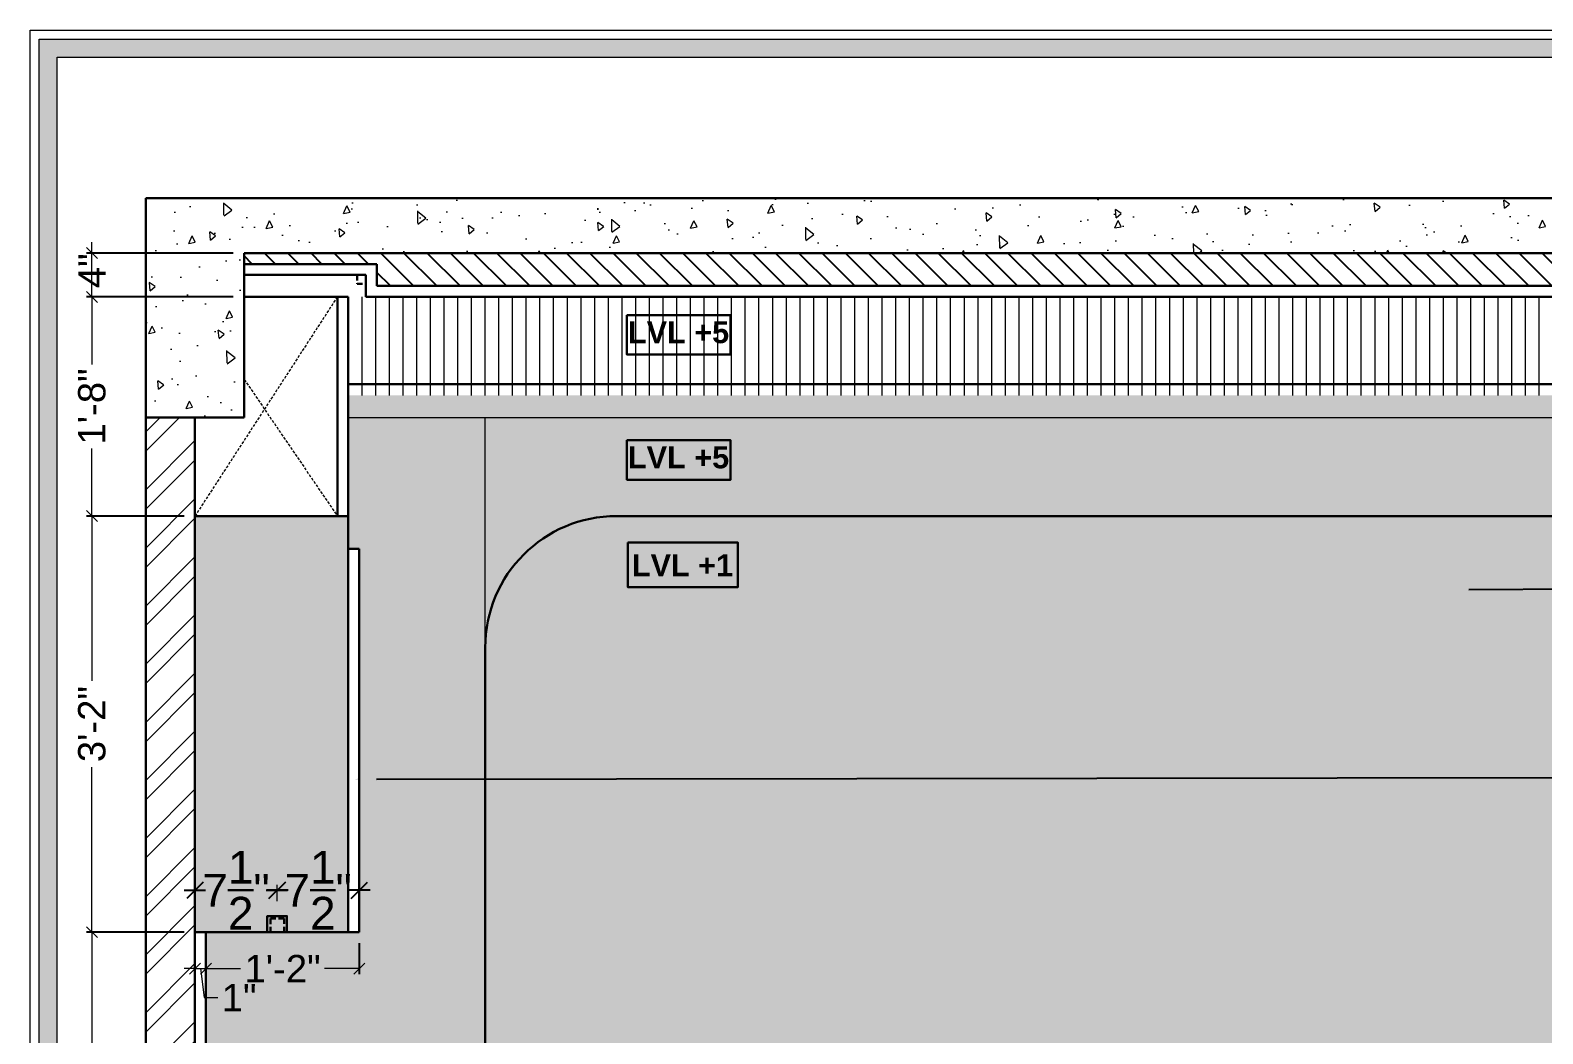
# Model space of a CAD drawing. Header units: millimetres. Extents: x 56222 to 3066687, y -650199 to -121287.
# Drawn here: x 134904.8 to 135042.9, y -182850.4 to -182758.8 of the extents above; entities that cross this region are included whole.
import ezdxf
from ezdxf import colors
from ezdxf.entities.mleader import LeaderData, LeaderLine
from ezdxf.math import Vec2, Vec3

# ---------------------------------------------------------------- set-up
doc = ezdxf.new("R2010")
doc.units = ezdxf.units.MM
doc.header["$MEASUREMENT"] = 0
doc.header["$PDMODE"] = 35
for name, pattern in [('00 . GROUND FLOOR$0$DASHED', [0.75, 0.5, -0.25]), ('DASHED', [0.75, 0.5, -0.25]), ('DASHED2', [0.375, 0.25, -0.125]), ('DASHEDX2', [1.5, 1, -0.5])]:
    doc.linetypes.add(name, pattern=pattern)
doc.layers.get('Defpoints').update_dxf_attribs({"color": 220})
doc.layers.add('AR HATCH-7', color=7, linetype='Continuous')
doc.layers.add('Labels and Texts', color=8, linetype='Continuous')
for name, color, linetype, lineweight in [('dim05', 1, 'Continuous', 13), ('Dimension', 10, 'DASHEDX2', 20), ('FURNITURE', 32, 'Continuous', 9), ('GROUND FLOOR', 7, 'Continuous', 9), ('GROUND FLOOR  ( HATCH )', 251, 'Continuous', 9), ('NAME PLATE', 7, 'Continuous', 25), ('SECTION ( SLAB PLine )', 104, 'Continuous', 30), ('Text', 7, 'Continuous', 15), ('wall', 7, 'Continuous', 30), ('XX~SLAB ( BEAM )~ ( DIM )', 7, 'Continuous', 9)]:
    doc.layers.add(name, color=color, linetype=linetype, lineweight=lineweight)
doc.styles.add('Arial', font='arial.ttf')
doc.styles.add('century g', font='GOTHIC.TTF')
doc.styles.get("Standard").update_dxf_attribs({"font": 'arial.ttf', "height": 6})
doc.styles.add('style4', font='ARIALN.TTF')
doc.dimstyles.new('Archana', dxfattribs={"dimtxt": 3, "dimasz": 1.5, "dimexe": 0.5, "dimexo": 0.5, "dimgap": 0, "dimtad": 0, "dimzin": 0, "dimdsep": 46, "dimlunit": 4, "dimtxsty": 'Arial', "dimblk": 'OBLIQUE', "dimcen": 0, "dimdle": 1, "dimclrd": 1, "dimclre": 1, "dimclrt": 5, "dimadec": 0, "dimazin": 0, "dimtfac": 1, "dimtofl": 0, "dimtmove": 1, "dimatfit": 3, "dimfxl": 1, "dimfxlon": 1, "dimtolj": 1, "dimtzin": 0, "dimlwd": 25, "dimlwe": -1, "dimarcsym": 0})
doc.dimstyles.new('ISO-25', dxfattribs={"dimtxt": 2.5, "dimasz": 1, "dimexe": 0.5, "dimexo": 1, "dimtad": 0, "dimdec": 1, "dimlunit": 4, "dimtxsty": 'Standard', "dimblk": 'OBLIQUE', "dimcen": 2.5, "dimclrd": 1, "dimclre": 1, "dimclrt": 5, "dimadec": 0, "dimazin": 0, "dimtfac": 1, "dimtdec": 1, "dimtmove": 0, "dimatfit": 3, "dimfxl": 1, "dimlwd": -1, "dimarcsym": 0})

# ---------------------------------------------------------------- blocks, each defined once
blk = doc.blocks.new('_Oblique')
at = {"layer": 'wall', "color": 0, "lineweight": -2}
blk.add_line((-0.5, -0.5), (0.5, 0.5), dxfattribs=at)
blk = doc.blocks.new('*D145')
at = {"layer": 'Defpoints', "color": 0, "lineweight": 30, "transparency": 16777216}
for p in [(134910.4149251299, -182841.0938444854), (134919.8240928001, -182841.0938444854), (134919.8240928001, -182871.1104532976)]:
    blk.add_point(p, dxfattribs=at)
at = {"layer": 'dim05', "color": 1, "linetype": 'Continuous', "lineweight": -2, "transparency": 16777216}
for p, q in [((134918.8240928001, -182841.0938444854), (134909.9149251299, -182841.0938444854)), ((134918.8240928001, -182871.1104532976), (134909.9149251299, -182871.1104532976))]:
    blk.add_line(p, q, dxfattribs=at)
at = {"layer": 'dim05', "color": 1, "linetype": 'Continuous', "transparency": 16777216}
for p, q in [((134910.4149251299, -182841.0938444854), (134910.4149251299, -182852.1330151944)), ((134910.4149251299, -182871.1104532976), (134910.4149251299, -182860.0712825886))]:
    blk.add_line(p, q, dxfattribs=at)
at = {"layer": 'dim05', "color": 1, "transparency": 16777216}
for p, rotation in [((134910.4149251299, -182841.0938444854), 90), ((134910.4149251299, -182871.1104532976), 270)]:
    blk.add_blockref('_Oblique', p, dxfattribs=dict(at, rotation=rotation))
at = {"layer": 'dim05', "color": 5, "lineweight": 25, "transparency": 16777216, "insert": (134910.4149251298, -182856.1021488915), "char_height": 2.5, "attachment_point": 5, "rotation": 90, "style": 'Arial'}
blk.add_mtext('2\'-6"', dxfattribs=at)
blk = doc.blocks.new('*D146')
at = {"layer": 'Defpoints', "color": 0, "lineweight": 30, "transparency": 16777216}
for p in [(134910.41492513, -182803.1104532952), (134919.8240928002, -182803.1104532952), (134919.8240928001, -182841.0938444854)]:
    blk.add_point(p, dxfattribs=at)
at = {"layer": 'dim05', "color": 1, "linetype": 'Continuous', "lineweight": -2, "transparency": 16777216}
for p, q in [((134918.8240928002, -182803.1104532952), (134909.91492513, -182803.1104532952)), ((134918.8240928001, -182841.0938444854), (134909.91492513, -182841.0938444854))]:
    blk.add_line(p, q, dxfattribs=at)
at = {"layer": 'dim05', "color": 1, "linetype": 'Continuous', "transparency": 16777216}
for p, q in [((134910.41492513, -182803.1104532952), (134910.41492513, -182818.155184361)), ((134910.41492513, -182841.0938444854), (134910.41492513, -182826.0491134197))]:
    blk.add_line(p, q, dxfattribs=at)
at = {"layer": 'dim05', "color": 1, "transparency": 16777216}
for p, rotation in [((134910.41492513, -182803.1104532952), 90), ((134910.41492513, -182841.0938444854), 270)]:
    blk.add_blockref('_Oblique', p, dxfattribs=dict(at, rotation=rotation))
at = {"layer": 'dim05', "color": 5, "lineweight": 25, "transparency": 16777216, "insert": (134910.4149251299, -182822.1021488903), "char_height": 2.5, "attachment_point": 5, "rotation": 90, "style": 'Arial'}
blk.add_mtext('3\'-2"', dxfattribs=at)
blk = doc.blocks.new('*D147')
at = {"layer": 'Defpoints', "color": 0, "lineweight": 30, "transparency": 16777216}
for p in [(134910.4149251302, -182783.1104532976), (134924.3240928001, -182783.1104532976), (134919.8240928002, -182803.1104532952)]:
    blk.add_point(p, dxfattribs=at)
at = {"layer": 'dim05', "color": 1, "linetype": 'Continuous', "lineweight": -2, "transparency": 16777216}
for p, q in [((134923.3240928001, -182783.1104532976), (134909.9149251302, -182783.1104532976)), ((134918.8240928002, -182803.1104532952), (134909.9149251302, -182803.1104532952))]:
    blk.add_line(p, q, dxfattribs=at)
at = {"layer": 'dim05', "color": 1, "linetype": 'Continuous', "transparency": 16777216}
for p, q in [((134910.4149251302, -182783.1104532976), (134910.4149251302, -182789.2803032282)), ((134910.4149251302, -182803.1104532952), (134910.4149251302, -182796.9406033646))]:
    blk.add_line(p, q, dxfattribs=at)
at = {"layer": 'dim05', "color": 1, "transparency": 16777216}
for p, rotation in [((134910.4149251302, -182783.1104532976), 90), ((134910.4149251302, -182803.1104532952), 270)]:
    blk.add_blockref('_Oblique', p, dxfattribs=dict(at, rotation=rotation))
at = {"layer": 'dim05', "color": 5, "lineweight": 25, "transparency": 16777216, "insert": (134910.4149251301, -182793.1104532964), "char_height": 2.5, "attachment_point": 5, "rotation": 90, "style": 'Arial'}
blk.add_mtext('1\'-8"', dxfattribs=at)
blk = doc.blocks.new('*D148')
at = {"layer": 'Defpoints', "color": 0, "lineweight": 30, "transparency": 16777216}
for p in [(134910.4149251302, -182779.1104532976), (134924.3240928001, -182779.1104532976), (134924.3240928001, -182783.1104532976)]:
    blk.add_point(p, dxfattribs=at)
at = {"layer": 'dim05', "color": 1, "linetype": 'Continuous', "transparency": 16777216}
for p, q in [((134910.4149251302, -182779.1104532976), (134910.4149251302, -182778.1104532976)), ((134910.4149251302, -182783.1104532976), (134910.4149251302, -182779.1104532976)), ((134910.4149251302, -182783.1104532976), (134910.4149251302, -182784.1104532976))]:
    blk.add_line(p, q, dxfattribs=at)
at = {"layer": 'dim05', "color": 1, "linetype": 'Continuous', "lineweight": -2, "transparency": 16777216}
for p, q in [((134923.3240928001, -182779.1104532976), (134909.9149251302, -182779.1104532976)), ((134923.3240928001, -182783.1104532976), (134909.9149251302, -182783.1104532976))]:
    blk.add_line(p, q, dxfattribs=at)
at = {"layer": 'dim05', "color": 1, "transparency": 16777216}
for p, rotation in [((134910.4149251302, -182779.1104532976), 270), ((134910.4149251302, -182783.1104532976), 90)]:
    blk.add_blockref('_Oblique', p, dxfattribs=dict(at, rotation=rotation))
at = {"layer": 'dim05', "color": 5, "lineweight": 25, "transparency": 16777216, "insert": (134910.4149251302, -182780.7226521848), "char_height": 2.5, "attachment_point": 5, "rotation": 90, "style": 'Arial'}
blk.add_mtext('4"', dxfattribs=at)
blk = doc.blocks.new('*D393')
at = {"layer": 'Defpoints', "color": 0, "lineweight": 30, "transparency": 16777216}
for p in [(134919.8240928001, -182841.0938444854), (134920.8240928001, -182841.0938444854), (134920.8240928001, -182844.422991074)]:
    blk.add_point(p, dxfattribs=at)
at = {"layer": 'dim05', "color": 1, "linetype": 'Continuous', "lineweight": -2, "transparency": 16777216}
for p, q in [((134919.8240928001, -182842.0938444854), (134919.8240928001, -182844.922991074)), ((134920.8240928001, -182842.0938444854), (134920.8240928001, -182844.922991074))]:
    blk.add_line(p, q, dxfattribs=at)
at = {"layer": 'dim05', "color": 1, "linetype": 'Continuous', "transparency": 16777216}
for p, q in [((134919.8240928001, -182844.422991074), (134918.8240928001, -182844.422991074)), ((134919.8240928001, -182844.422991074), (134920.8240928001, -182844.422991074)), ((134919.8240928001, -182844.422991074), (134920.8240928001, -182844.422991074)), ((134920.3240928001, -182844.422991074), (134920.6599599205, -182847.0723745823)), ((134920.8240928001, -182844.422991074), (134921.8240928001, -182844.422991074)), ((134920.6599599205, -182847.0723745823), (134921.9099599205, -182847.0723745823))]:
    blk.add_line(p, q, dxfattribs=at)
at = {"layer": 'dim05', "color": 1, "transparency": 16777216}
blk.add_blockref('_Oblique', (134919.8240928001, -182844.422991074), dxfattribs=at)
at = {"layer": 'dim05', "color": 1, "transparency": 16777216, "rotation": 180}
blk.add_blockref('_Oblique', (134920.8240928001, -182844.422991074), dxfattribs=at)
at = {"layer": 'dim05', "color": 5, "lineweight": 25, "transparency": 16777216, "insert": (134923.8540254048, -182847.0723745823), "char_height": 2.5, "attachment_point": 5, "style": 'Arial'}
blk.add_mtext('1"', dxfattribs=at)
blk = doc.blocks.new('*D394')
at = {"layer": 'Defpoints', "color": 0, "lineweight": 30, "transparency": 16777216}
for p in [(134920.8240928001, -182841.0938444854), (134934.8240928001, -182841.0938444854), (134934.8240928001, -182844.422991074)]:
    blk.add_point(p, dxfattribs=at)
at = {"layer": 'dim05', "color": 1, "linetype": 'Continuous', "lineweight": -2, "transparency": 16777216}
for p, q in [((134920.8240928001, -182842.0938444854), (134920.8240928001, -182844.922991074)), ((134934.8240928001, -182842.0938444854), (134934.8240928001, -182844.922991074))]:
    blk.add_line(p, q, dxfattribs=at)
at = {"layer": 'dim05', "color": 1, "linetype": 'Continuous', "transparency": 16777216}
for p, q in [((134920.8240928001, -182844.422991074), (134923.9939427318, -182844.422991074)), ((134934.8240928001, -182844.422991074), (134931.6542428683, -182844.422991074))]:
    blk.add_line(p, q, dxfattribs=at)
at = {"layer": 'dim05', "color": 1, "transparency": 16777216, "rotation": 180}
blk.add_blockref('_Oblique', (134920.8240928001, -182844.422991074), dxfattribs=at)
at = {"layer": 'dim05', "color": 1, "transparency": 16777216}
blk.add_blockref('_Oblique', (134934.8240928001, -182844.422991074), dxfattribs=at)
at = {"layer": 'dim05', "color": 5, "lineweight": 25, "transparency": 16777216, "insert": (134927.8240928001, -182844.422991074), "char_height": 2.5, "attachment_point": 5, "style": 'Arial'}
blk.add_mtext('1\'-2"', dxfattribs=at)
blk = doc.blocks.new('*D857')
at = {"layer": 'Defpoints', "color": 0, "lineweight": 30, "transparency": 16777216}
for p in [(134927.3240928001, -182837.2722173676), (134919.8240928001, -182841.0938444854), (134927.3240928001, -182841.0938444854)]:
    blk.add_point(p, dxfattribs=at)
at = {"layer": 'GROUND FLOOR', "color": 1, "lineweight": 25, "transparency": 16777216}
for p, q in [((134918.8240928001, -182837.2722173676), (134920.7684993485, -182837.2722173676)), ((134928.3240928001, -182837.2722173676), (134926.3796862516, -182837.2722173676))]:
    blk.add_line(p, q, dxfattribs=at)
at = {"layer": 'GROUND FLOOR', "color": 1, "transparency": 16777216}
for p, q in [((134919.8240928001, -182838.2722173676), (134919.8240928001, -182836.7722173676)), ((134927.3240928001, -182838.2722173676), (134927.3240928001, -182836.7722173676))]:
    blk.add_line(p, q, dxfattribs=at)
at = {"layer": 'GROUND FLOOR', "color": 1, "lineweight": 25, "transparency": 16777216, "xscale": 1.5, "yscale": 1.5, "zscale": 1.5, "rotation": 180}
blk.add_blockref('_Oblique', (134919.8240928001, -182837.2722173676), dxfattribs=at)
at = {"layer": 'GROUND FLOOR', "color": 1, "lineweight": 25, "transparency": 16777216, "xscale": 1.5, "yscale": 1.5, "zscale": 1.5}
blk.add_blockref('_Oblique', (134927.3240928001, -182837.2722173676), dxfattribs=at)
at = {"layer": 'GROUND FLOOR', "color": 5, "lineweight": 30, "transparency": 16777216, "insert": (134923.5740928001, -182837.2722173676), "char_height": 3, "attachment_point": 5, "style": 'Arial'}
blk.add_mtext('\\A1;7{\\H1x;\\S1/2;}"', dxfattribs=at)
blk = doc.blocks.new('*D858')
at = {"layer": 'Defpoints', "color": 0, "lineweight": 30, "transparency": 16777216}
for p in [(134934.8240928001, -182837.2722173676), (134934.8240928001, -182839.06003258), (134927.3240928001, -182839.6338871632)]:
    blk.add_point(p, dxfattribs=at)
at = {"layer": 'GROUND FLOOR', "color": 1, "lineweight": 25, "transparency": 16777216}
for p, q in [((134926.3240928001, -182837.2722173676), (134928.2684993485, -182837.2722173676)), ((134935.8240928001, -182837.2722173676), (134933.8796862516, -182837.2722173676))]:
    blk.add_line(p, q, dxfattribs=at)
at = {"layer": 'GROUND FLOOR', "color": 1, "transparency": 16777216}
for p, q in [((134927.3240928001, -182838.2722173676), (134927.3240928001, -182836.7722173676)), ((134934.8240928001, -182838.2722173676), (134934.8240928001, -182836.7722173676))]:
    blk.add_line(p, q, dxfattribs=at)
at = {"layer": 'GROUND FLOOR', "color": 1, "lineweight": 25, "transparency": 16777216, "xscale": 1.5, "yscale": 1.5, "zscale": 1.5, "rotation": 180}
blk.add_blockref('_Oblique', (134927.3240928001, -182837.2722173676), dxfattribs=at)
at = {"layer": 'GROUND FLOOR', "color": 1, "lineweight": 25, "transparency": 16777216, "xscale": 1.5, "yscale": 1.5, "zscale": 1.5}
blk.add_blockref('_Oblique', (134934.8240928001, -182837.2722173676), dxfattribs=at)
at = {"layer": 'GROUND FLOOR', "color": 5, "lineweight": 30, "transparency": 16777216, "insert": (134931.0740928001, -182837.2722173676), "char_height": 3, "attachment_point": 5, "style": 'Arial'}
blk.add_mtext('\\A1;7{\\H1x;\\S1/2;}"', dxfattribs=at)

msp = doc.modelspace()

# ---------------------------------------------------------------- hatches: boundary and pattern name
at = {"layer": 'AR HATCH-7', "lineweight": 0, "true_color": 0x939598}
h = msp.add_hatch(dxfattribs=at)
h.set_pattern_fill('AR-CONC', color=252, angle=45)
h.set_pattern_definition([(94.99999999999994, (45.41406603256473, 301.6701545010437), (5.515519991722208, 4.628070788119675), [0.7499999999999999, -8.249999999999998]), (40.00000000000002, (45.41406603256473, 301.6701545010437), (-6.299921673908859, 4.337681495980274), [0.6, -6.6]), (145.45144446, (45.8736926881805, 302.0558270645884), (-0.7844016433796002, 8.965752213322599), [0.63740192, -7.01142112]), (91.18419999999996, (43.99985247019164, 303.0843680634168), (8.71693387946328, 6.376137762145187), [1.124999999999999, -12.37499999999999]), (141.63563549, (44.72626363420011, 303.6157124091315), (-0.2790006838437646, 13.49711668190895), [0.95610342, -10.5171376]), (36.18416399000001, (43.99985247019164, 303.0843680634168), (-0.2790006846561948, 13.49711667396096), [0.9, -9.90000001]), (66, (45.06051264197146, 303.4379214540101), (7.067715721143024, 1.373824764677699), [0.7499999999999996, -8.249999999999993]), (11.00000000000004, (45.06051264197146, 303.4379214540101), (-3.407085930619541, 6.848084353987662), [0.6, -6.6]), (116.45144474, (45.64948894806932, 303.5524068502103), (3.660629749971532, 8.22190905583728), [0.6374019000000001, -7.01142112]), (82.50000000000001, (45.41406603256473, 301.6701545010437), (-2.267931853063402, 2.439898176125473), [0, -6.519999999999996, 0, -6.699999999999997, 0, -6.624999999999996]), (52.49999999999999, (45.41406603256473, 301.6701545010437), (-0.9287294220246007, 4.649094499003634), [0, -3.82, 0, -6.37, 0, -2.525]), (12.5, (43.83721791051873, 300.0933063789977), (3.934181673192061, 3.615207618148607), [0, -2.5, 0, -7.8, 0, -10.35]), (2.499999999999997, (43.13011112933218, 299.3861995978112), (3.415899831984662, 4.83159806873949), [0, -3.25, 0, -5.18, 0, -7.35])])
h.paths.add_polyline_path([(135075.8240928584, -182774.1104532976), (134915.3240740377, -182774.1104532976), (134915.3240740377, -182794.1104532976), (134924.3240928, -182794.1104532976), (134924.3240928, -182779.1104532975), (135071.3240928584, -182779.1104532975), (135071.3240928584, -182782.465279702), (135075.8240928584, -182782.4278648669)])
h.paths.add_polyline_path([(135075.8240928584, -182782.4278648669), (135071.3240928584, -182782.465279702), (135071.3240928584, -182794.1104532976), (135075.8240928584, -182794.1104532976)], flags=17)
at = {"layer": 'AR HATCH-7', "lineweight": 30}
h = msp.add_hatch(dxfattribs=at)
h.set_pattern_fill('AR-CONC', color=3, angle=135)
h.set_pattern_definition([(185, (327.252836311789, 273.6285190539493), (-4.628070788119675, 5.515519991722208), [0.75, -8.25]), (130, (327.252836311789, 273.6285190539493), (-4.337681495980274, -6.299921673908858), [0.6, -6.6]), (235.45144446, (326.8671637482444, 274.088145709565), (-8.965752213322599, -0.7844016433795993), [0.63740192, -7.01142112]), (181.1842, (325.8386227494159, 272.2143054915762), (-6.376137762145186, 8.71693387946328), [1.124999999999999, -12.37499999999999]), (231.6356354900001, (325.3072784037012, 272.9407166555847), (-13.49711668190895, -0.2790006838437638), [0.95610342, -10.5171376]), (126.18416399, (325.8386227494159, 272.2143054915762), (-13.49711667396096, -0.2790006846561939), [0.8999999999999997, -9.900000009999994]), (156, (325.4850693588226, 273.274965663356), (-1.373824764677699, 7.067715721143024), [0.75, -8.25]), (101, (325.4850693588226, 273.274965663356), (-6.848084353987662, -3.407085930619541), [0.5999999999999999, -6.599999999999999]), (206.45144474, (325.3705839626224, 273.8639419694539), (-8.22190905583728, 3.660629749971533), [0.6374019000000001, -7.01142112]), (172.5, (327.252836311789, 273.6285190539493), (-2.439898176125473, -2.267931853063402), [0, -6.52, 0, -6.7, 0, -6.625]), (142.5, (327.252836311789, 273.6285190539493), (-4.649094499003634, -0.9287294220246003), [0, -3.82, 0, -6.37, 0, -2.525]), (102.5, (328.829684433835, 272.0516709319033), (-3.615207618148606, 3.934181673192061), [0, -2.5, 0, -7.8, 0, -10.35]), (92.49999999999996, (329.5367912150215, 271.3445641507167), (-4.831598068739489, 3.415899831984662), [0, -3.25, 0, -5.18, 0, -7.35])])
h.paths.add_polyline_path([(134988.6566181194, -182785.5686084282), (134987.8428764231, -182785.5686084282), (134987.8428764231, -182786.3846132905), (134988.6566181194, -182786.3846132905)])
h.paths.add_polyline_path([(135133.9687245611, -182785.0787520456), (135133.1549828648, -182785.0787520456), (135133.1549828648, -182785.8947569078), (135133.9687245611, -182785.8947569078)])
at = {"layer": 'AR HATCH-7', "lineweight": 9, "true_color": 0x939598}
h = msp.add_hatch(dxfattribs=at)
h.set_pattern_fill('ANSI32', color=252, scale=10)
h.set_pattern_definition([(45, (45.41406603256473, 304.6701545010437), (-2.651650429449553, 2.651650429449553), []), (45, (47.18183298256473, 304.6701545010437), (-2.651650429449553, 2.651650429449553), [])])
h.paths.add_polyline_path([(134919.8240928001, -182794.1104532976), (134915.3240740377, -182794.1104532976), (134915.3240740377, -182903.1104532976), (134919.8240928001, -182903.1104532976)])
h.paths.add_polyline_path([(135075.8240928584, -182795.0364762392), (135071.3240928584, -182795.0738910743), (135071.3240928584, -182815.6654759647), (135075.8240928584, -182815.6463840289)])
h.paths.add_polyline_path([(135075.8240928584, -182794.1104532976), (135071.3240928584, -182794.1104532976), (135071.3240928584, -182795.0738910743), (135075.8240928584, -182795.0364762392)])
h.paths.add_polyline_path([(135075.8240928584, -182815.6463840289), (135071.3240928584, -182815.6654759647), (135071.3240928584, -182863.2669075847), (135075.8240928584, -182863.2294927496)])
h.paths.add_polyline_path([(135075.8240928584, -182863.2294927496), (135071.3240928584, -182863.2669075847), (135071.3240928584, -182866.0454472929), (135071.3240928584, -182869.9323061903), (135075.8240928584, -182869.916559991)])
h.paths.add_polyline_path([(135075.8240928584, -182869.916559991), (135071.3240928584, -182869.9323061903), (135071.3240928584, -182881.1813227037), (135075.8240928584, -182881.1439078687)])
h.paths.add_polyline_path([(135075.8240928584, -182881.1439078687), (135071.3240928584, -182881.1813227037), (135071.3240928584, -182892.7103921928), (135075.8240928584, -182892.6729773577)])
h.paths.add_polyline_path([(135075.8240928584, -182892.6729773577), (135071.3240928584, -182892.7103921928), (135071.3240928584, -182900.1104532976), (135071.3240928584, -182903.1104532976), (135075.8240928584, -182903.1104532976)])
at = {"layer": 'AR HATCH-7', "lineweight": 30, "true_color": 0xb5af9b}
h = msp.add_hatch(color=253, dxfattribs=at)
h.dxf.hatch_style = 1
h.paths.add_polyline_path([(134933.8240928001, -182803.1104532952), (134919.8240928001, -182803.1104532952), (134919.8240928001, -182841.0938444854), (134933.8240928001, -182841.0938444854)])
at = {"layer": 'AR HATCH-7', "lineweight": 30, "true_color": 0xe2dcd9, "transparency": 33554636}
h = msp.add_hatch(color=254, dxfattribs=at)
h.dxf.hatch_style = 1
h.paths.add_polyline_path([(135044.3483445552, -182803.1104532952), (134958.3240927998, -182803.1104532952, 0.4142135623728894), (134946.3240927998, -182815.1104532952), (134946.3240927998, -182856.5422467303, -0.5610220520424206), (134947.780779634, -182855.6526187886, 0.4376878552051853), (134952.090225256, -182854.0753031135, -0.6666666666634965), (134957.8563577122, -182854.0753031134, 0.6666666666633286), (134963.6224901684, -182854.0753031134, -0.6666666666633289), (134969.3886226246, -182854.0753031134, 0.666666666663328), (134975.1547550808, -182854.0753031134, -0.6666666666633282), (134980.920887537, -182854.0753031134, 0.6666666666633283), (134986.6870199932, -182854.0753031134, -0.6666666666633284), (134992.4531524494, -182854.0753031133, 0.6666666666633286), (134998.2192849056, -182854.0753031133, -0.6666666666633279), (135003.9854173618, -182854.0753031133, 0.6666666666633286), (135009.751549818, -182854.0753031133, -0.666666666663329), (135015.5176822743, -182854.0753031133, 0.6666666666633265), (135021.2838147304, -182854.0753031133, -0.6666666666633301), (135027.0499471867, -182854.0753031133, 0.6666666666633265), (135032.8160796429, -182854.0753031133, -0.6666666666593035), (135038.582212099, -182854.0753031131, 0.4376878933672168), (135042.8916578897, -182855.6526191169, -0.5610218531199916), (135044.3483445552, -182856.5422467298)])
at = {"layer": 'Dimension', "linetype": 'Continuous', "true_color": 0xd39e00}
h = msp.add_hatch(color=42, dxfattribs=at)
h.paths.add_polyline_path([(134905.5970493774, -182759.5909948742), (134905.5970493774, -182923.3179425323), (135138.2049120434, -182923.3179425323), (135138.2049120434, -182759.5909948742)])
h.paths.add_polyline_path([(134907.2295368534, -182761.2234823501), (135136.5724245676, -182761.2234823501), (135136.5724245676, -182921.6854550565), (134907.2295368534, -182921.6854550565)], flags=16)
at = {"layer": 'FURNITURE', "lineweight": 5, "true_color": 0x7d5120, "transparency": 33554636}
h = msp.add_hatch(dxfattribs=at)
h.set_pattern_fill('ANSI31', color=27, scale=10, angle=45)
h.set_pattern_definition([(90, (134933.8240928001, -182783.1104532975), (-1.25, 0), [])])
h.paths.add_polyline_path([(135070.3240634161, -182783.1104578272), (134933.8240928001, -182783.1104532975), (134933.8240928001, -182792.1104532976), (135070.3240634161, -182792.1104578273)])
at = {"layer": 'FURNITURE', "lineweight": 30, "true_color": 0xf7d2c0, "transparency": 33554636}
h = msp.add_hatch(color=254, dxfattribs=at)
h.dxf.hatch_style = 1
edge = h.paths.add_edge_path()
edge.add_line((135071.3240928584, -182792.1104532975), (134946.3240927998, -182792.1104532976))
edge.add_line((134946.3240927998, -182792.1104532976), (134946.3240927998, -182813.1104532975))
edge.add_arc((134958.488808469, -182815.5081120977), 12.39875296288133, 90.76118867068209, 168.8499535268645, ccw=False)
edge.add_line((134958.3240927998, -182803.1104532952), (135071.3240928585, -182803.1104532952))
edge.add_line((135071.3240928585, -182803.1104532952), (135071.3240928584, -182792.1104532975))
h.paths.add_polyline_path([(134946.3240927998, -182792.1104532976), (134933.8240928001, -182792.1104532976), (134933.8240928001, -182801.1104532975), (134933.8240928001, -182806.110453295), (134934.8240928001, -182806.110453295), (134934.8240928001, -182841.0938444854), (134920.8240928001, -182841.0938444854), (134920.8240928001, -182871.1104532976), (134942.8240928001, -182871.1104532975), (134942.8240928001, -182871.6104532976), (134943.8240928001, -182871.6104532976), (134943.8240928001, -182874.7441267498), (134944.5949927724, -182874.7441267498), (134944.5949927724, -182874.333149457), (134944.7906591551, -182874.333149457), (134944.7906591551, -182875.4116509013), (134944.5949927724, -182875.4116509013), (134944.5949927724, -182875.0140676969), (134943.8240928001, -182875.0140676969), (134943.8240928001, -182878.0720379764), (134919.8240928001, -182878.0720379764), (134919.8240928001, -182900.1104532976), (134946.3240927998, -182900.1104532976), (134946.3240927998, -182856.5422467303)])
at = {"layer": 'GROUND FLOOR  ( HATCH )', "lineweight": 25}
h = msp.add_hatch(dxfattribs=at)
h.set_pattern_fill('ANSI31', color=6, scale=12, angle=90, style=0)
h.set_pattern_definition([(135, (-53.2232697836007, 0), (-1.060660171779821, -1.060660171779821), [])])
h.paths.add_polyline_path([(135067.824051422, -182780.1076291886), (135071.3240928584, -182780.1076291886), (135071.3240928584, -182779.1104532975), (134924.3240928, -182779.1104532975), (134924.3240928, -182780.1104532975), (134936.4333426292, -182780.1104532975), (134936.4333426292, -182782.1104532975), (135067.824051422, -182782.1104532975)])

# ---------------------------------------------------------------- linework, layer by layer
at = {"layer": 'Dimension', "color": 42, "linetype": 'Continuous', "true_color": 0xd39e00}
for points in [[(134904.7808056395, -182758.7747511363), (135139.0211557814, -182758.7747511363), (135139.0211557814, -182924.1341862704), (134904.7808056395, -182924.1341862704)], [(134905.5970493774, -182759.5909948742), (135138.2049120434, -182759.5909948742), (135138.2049120434, -182923.3179425323), (134905.5970493774, -182923.3179425323)], [(134907.2295368534, -182761.2234823501), (135136.5724245676, -182761.2234823501), (135136.5724245676, -182921.6854550565), (134907.2295368534, -182921.6854550565)]]:
    msp.add_lwpolyline(points, close=True, dxfattribs=at)
at = {"layer": 'FURNITURE', "linetype": 'DASHED2', "lineweight": 5}
for p, q in [((134932.8240928001, -182783.1104532976), (134919.8240928001, -182803.1104532952)), ((134924.3240928, -182790.6489148359), (134932.8240928001, -182803.1104532952))]:
    msp.add_line(p, q, dxfattribs=at)
at = {"layer": 'FURNITURE', "lineweight": 30}
for p, q in [((134933.8240928001, -182783.1104532976), (134924.3240928, -182783.1104532976)), ((134932.8240928001, -182783.1104532976), (134932.8240928001, -182803.1104532952)), ((134933.8240928001, -182783.1104532976), (134933.8240928001, -182803.1104532952)), ((134919.8240928001, -182803.1104532952), (134933.8240928001, -182803.1104532952)), ((134933.8240928001, -182803.1104532952), (134933.8240928001, -182841.0938444854)), ((134934.8240928001, -182806.110453295), (134933.8240928001, -182806.110453295)), ((134934.8240928001, -182806.110453295), (134934.8240928001, -182841.0938444854)), ((134919.8240928001, -182841.0938444854), (134934.8240928001, -182841.0938444854)), ((134920.8240928001, -182841.0938444854), (134920.8240928001, -182871.1104532976))]:
    msp.add_line(p, q, dxfattribs=at)
at = {"layer": 'FURNITURE', "color": 9, "lineweight": 5, "true_color": 0xc7c8ca}
for p, q in [((134933.8240928001, -182794.1104532976), (135071.3240928584, -182794.1104532975)), ((134946.3240927998, -182903.1104532976), (134946.3240927998, -182794.1104532976))]:
    msp.add_line(p, q, dxfattribs=at)
at = {"layer": 'FURNITURE', "lineweight": 30}
msp.add_lwpolyline([(135071.3240928585, -182803.1104532952), (134958.3240927998, -182803.1104532952, 0.414213562373095), (134946.3240927998, -182815.1104532952), (134946.3240927998, -182856.5422467303)], format="xyb", dxfattribs=at)
msp.add_lwpolyline([(134926.4233679197, -182841.0938444854), (134928.2248176804, -182841.0938444854), (134928.2248176804, -182839.6338871632), (134926.4233679197, -182839.6338871632)], close=True, dxfattribs=at)
at = {"layer": 'GROUND FLOOR', "color": 6, "lineweight": 30}
for p, q in [((134936.4333426292, -182780.1104532975), (134924.3240928, -182780.1104532975)), ((134935.4333483358, -182781.1104532975), (134924.3240928, -182781.1104532975)), ((134935.4333483358, -182783.1138387429), (134935.4333483358, -182781.1104532975)), ((134936.4333426292, -182782.1104532975), (134936.4333426292, -182780.1104532975))]:
    msp.add_line(p, q, dxfattribs=at)
at = {"layer": 'GROUND FLOOR', "color": 3, "linetype": '00 . GROUND FLOOR$0$DASHED', "lineweight": 30}
msp.add_lwpolyline([(134935.4333483358, -182781.1104532975), (134934.6196066395, -182781.1104532975), (134934.6196066395, -182781.9264581598), (134935.4333483358, -182781.9264581598)], close=True, dxfattribs=at)
at = {"layer": 'GROUND FLOOR', "color": 3, "linetype": 'DASHED', "lineweight": 30}
msp.add_lwpolyline([(134926.72313601, -182841.0938444854), (134927.9561641411, -182841.0938444854), (134927.9561641411, -182839.8633315678), (134926.72313601, -182839.8633315678)], close=True, dxfattribs=at)
at = {"layer": 'Labels and Texts', "color": 1, "lineweight": 30, "ltscale": 0.3, "transparency": 33554687, "elevation": 3.26066581484286}
for points in [[(134959.2620513839, -182784.7724610348), (134968.7276306092, -182784.7724610348), (134968.7276306092, -182788.375801443), (134959.2620513839, -182788.375801443)], [(134959.2620513839, -182796.197231641), (134968.7276306092, -182796.197231641), (134968.7276306092, -182799.8005720493), (134959.2620513839, -182799.8005720493)], [(134959.3584420405, -182805.5275188469), (134969.3851842248, -182805.5275188469), (134969.3851842248, -182809.6068573289), (134959.3584420405, -182809.6068573289)]]:
    msp.add_lwpolyline(points, close=True, dxfattribs=at)
at = {"layer": 'SECTION ( SLAB PLine )', "color": 1}
for p, q in [((134915.3240740377, -182774.1104532976), (134915.3240740377, -182794.1104532975)), ((134915.3240740377, -182774.1104532976), (135075.8240928584, -182774.1104532976)), ((134924.3240928, -182779.1104532975), (134924.3240928, -182794.1104532975)), ((134924.3240928001, -182779.1104532975), (135071.3240928584, -182779.1104532975)), ((134915.3240740377, -182794.1104532976), (134924.3240928001, -182794.1104532976))]:
    msp.add_line(p, q, dxfattribs=at)
at = {"layer": 'SECTION ( SLAB PLine )', "color": 6}
for p, q in [((134936.4333426292, -182782.1104532975), (135067.824051422, -182782.1104532975)), ((134935.4333483358, -182783.1138387429), (135068.8240457154, -182783.1138387429))]:
    msp.add_line(p, q, dxfattribs=at)
at = {"layer": 'XX~SLAB ( BEAM )~ ( DIM )', "lineweight": 30}
for p, q in [((134915.3240740377, -182794.1104532976), (134915.3240740377, -182903.1104532976)), ((134919.8240928001, -182794.1104532976), (134919.8240928001, -182903.1104532976))]:
    msp.add_line(p, q, dxfattribs=at)

# ---------------------------------------------------------------- texts
at = {"layer": 'NAME PLATE', "color": 18, "true_color": 0x000000, "transparency": 33554687, "char_height": 2, "attachment_point": 5, "style": 'century g'}
for insert in [(134963.9788824451, -182786.3513435906, 3.260665814842463), (134963.9788824451, -182797.7761141969, 3.260665814842463)]:
    msp.add_mtext_dynamic_manual_height_columns('{\\fArial|b1|i0|c0|p34;LVL +5}', width=51.7191127633032, gutter_width=1, heights=[0], dxfattribs=dict(at, insert=insert))
at = {"layer": 'NAME PLATE', "color": 251, "true_color": 0x636466, "transparency": 33554687, "insert": (134964.3401410636, -182807.607442958, 3.260665814842463), "char_height": 2, "attachment_point": 5, "style": 'century g'}
msp.add_mtext_dynamic_manual_height_columns('{\\fArial|b1|i0|c0|p34;\\C256;\\c0;LVL +1}', width=51.7191127633032, gutter_width=1, heights=[0], dxfattribs=at)

# ---------------------------------------------------------------- dimensions: what is measured, and where the dimension line sits
at = {"layer": 'dim05', "color": 27, "lineweight": 25, "true_color": 0x7d5120}
dim = msp.add_linear_dim(base=(134910.4149251302, -182779.1104532976), p1=(134924.3240928001, -182783.1104532975), p2=(134924.3240928001, -182779.1104532975), angle=90, dimstyle='ISO-25', override={"dimtxsty": 'Arial'}, dxfattribs=at)
dim.commit()
dim.dimension.update_dxf_attribs({"geometry": '*D148', "text_midpoint": (134910.4149251302, -182780.7226521848), "dimtype": 160})
for base, p1, p2, picture, middle in [((134910.4149251302, -182783.1104532976), (134919.8240928002, -182803.1104532952), (134924.3240928001, -182783.1104532975), '*D147', (134910.4149251301, -182793.1104532964)), ((134910.41492513, -182803.1104532952), (134919.8240928001, -182841.0938444854), (134919.8240928002, -182803.1104532952), '*D146', (134910.4149251299, -182822.1021488903)), ((134910.4149251299, -182841.0938444854), (134919.8240928001, -182871.1104532976), (134919.8240928001, -182841.0938444854), '*D145', (134910.4149251298, -182856.1021488915))]:
    dim = msp.add_linear_dim(base=base, p1=p1, p2=p2, angle=90, dimstyle='ISO-25', override={"dimtxsty": 'Arial'}, dxfattribs=at)
    dim.commit()
    dim.dimension.update_dxf_attribs({"geometry": picture, "text_midpoint": middle})
dim = msp.add_linear_dim(base=(134920.8240928001, -182844.422991074), p1=(134919.8240928001, -182841.0938444854), p2=(134920.8240928001, -182841.0938444854), dimstyle='ISO-25', override={"dimtxsty": 'Arial', "dimtmove": 1}, dxfattribs=at)
dim.commit()
dim.dimension.update_dxf_attribs({"geometry": '*D393', "text_midpoint": (134922.5349599205, -182847.0723745823), "dimtype": 160})
dim = msp.add_linear_dim(base=(134934.8240928001, -182844.422991074), p1=(134920.8240928001, -182841.0938444854), p2=(134934.8240928001, -182841.0938444854), dimstyle='ISO-25', override={"dimtxsty": 'Arial'}, dxfattribs=at)
dim.commit()
dim.dimension.update_dxf_attribs({"geometry": '*D394', "text_midpoint": (134927.8240928001, -182844.422991074)})
at = {"layer": 'GROUND FLOOR', "lineweight": 30}
for base, p1, p2, picture, middle in [((134927.3240928001, -182837.2722173676), (134919.8240928001, -182841.0938444854), (134927.3240928001, -182841.0938444854), '*D857', (134923.5740928001, -182837.2722173676)), ((134934.8240928001, -182837.2722173676), (134927.3240928001, -182839.6338871632), (134934.8240928001, -182839.06003258), '*D858', (134931.0740928001, -182837.2722173676))]:
    dim = msp.add_linear_dim(base=base, p1=p1, p2=p2, dimstyle='Archana', dxfattribs=at)
    dim.commit()
    dim.dimension.update_dxf_attribs({"geometry": picture, "text_midpoint": middle})

# ---------------------------------------------------------------- leaders
at = {"layer": 'Text', "color": 1, "lineweight": 0, "ltscale": 20}
ml = msp.add_multileader_mtext('Standard', dxfattribs=at)
ml.set_content('4*4mm_\\Pgroove \\Pin pelmet', color=1, style='style4')
ml.set_leader_properties()
ml.build(insert=Vec2(0, 0))
ml.multileader.update_dxf_attribs({"dogleg_length": 2.024561314337916, "arrow_head_size": 2})
ctx = ml.context
ctx.base_point, ctx.char_height, ctx.arrow_head_size, ctx.landing_gap_size, ctx.plane_origin = Vec3(135079.3809727685, -182791.0812689699), 3, 2, 0.4, Vec3(135013.7944582796, -182786.0812689723)
notes = []
notes.append((ctx, [(0, (1, 1, 0), (135077.3564114541, -182791.0812689699), (1, 0), 2.024561314337916, [(1, [(135056.0196252673, -182791.0818097277), (134933.8240928001, -182791.0812689699)], 0, [])])]))
ctx.mtext.insert = Vec3(135079.7809727685, -182789.1648296793)
ml = msp.add_multileader_mtext('Standard', dxfattribs=at)
ml.set_content('wall \\Ptexture_as per \\Papproval', color=1, style='style4')
ml.set_leader_properties()
ml.build(insert=Vec2(0, 0))
ml.multileader.update_dxf_attribs({"dogleg_length": 2.024561314337916, "arrow_head_size": 2})
ctx = ml.context
ctx.base_point, ctx.char_height, ctx.arrow_head_size, ctx.landing_gap_size, ctx.plane_origin = Vec3(135079.0883054688, -182809.6291623898), 3, 2, 0.4, Vec3(135013.7944582796, -182807.6291623922)
notes.append((ctx, [(0, (1, 1, 0), (135077.0637441545, -182809.6291623898), (1, 0), 2.024561314337916, [(0, [(135034.151684212, -182809.8186125549)], 0, [])])]))
ctx.mtext.insert = Vec3(135079.4883054688, -182807.7127230992)
ml = msp.add_multileader_mtext('Standard', dxfattribs=at)
ml.set_content('shutter_\\Phdf+PU \\Pfinish', color=1, style='style4')
ml.set_leader_properties()
ml.build(insert=Vec2(0, 0))
ml.multileader.update_dxf_attribs({"dogleg_length": 2.024561314337916, "arrow_head_size": 2})
ctx = ml.context
ctx.base_point, ctx.char_height, ctx.arrow_head_size, ctx.landing_gap_size, ctx.plane_origin = Vec3(135079.3005980251, -182826.9496411863), 3, 2, 0.4, Vec3(135013.7944582796, -182824.9496411886)
notes.append((ctx, [(0, (1, 1, 0), (135077.2760367107, -182826.9496411863), (1, 0), 2.024561314337916, [(1, [(134934.3849329966, -182827.1390913514), (135055.7676816328, -182826.9496411863)], 0, [])])]))
ctx.mtext.insert = Vec3(135079.7005980251, -182825.4250845697)
for ctx, leaders in notes:
    for number, flags, end, landing, length, lines in leaders:
        leader = LeaderData()
        leader.index, (leader.has_last_leader_line, leader.has_dogleg_vector, leader.attachment_direction) = number, flags
        leader.last_leader_point, leader.dogleg_vector, leader.dogleg_length = Vec3(end), Vec3(landing), length
        for number, points, colour, breaks in lines:
            line = LeaderLine()
            line.index, line.vertices, line.color, line.breaks = number, Vec3.list(points), colors.encode_raw_color(colour), breaks
            leader.lines.append(line)
        ctx.leaders.append(leader)

doc.saveas('drawing.dxf')
